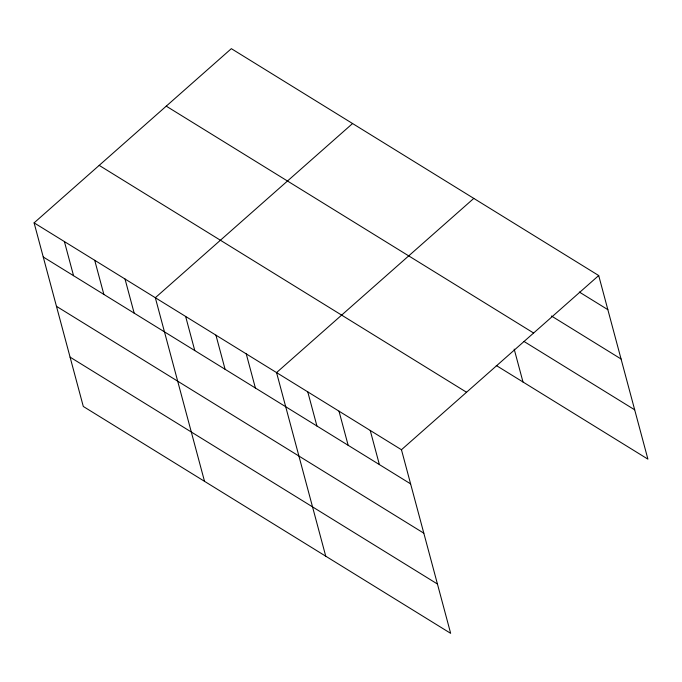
<?xml version="1.0" encoding="UTF-8"?>
<svg xmlns="http://www.w3.org/2000/svg" width="682" height="682" viewBox="0 0 682 682"><rect width="100%" height="100%" fill="white"/><g stroke="black" fill="none" stroke-linecap="round" stroke-linejoin="round"><path stroke-width="1.02" d="M34.1 222.861L401.459 449.736L450.657 633.339L83.298 406.463L34.1 222.861L231.343 48.661L598.702 275.537L647.9 459.139L496.257 365.484M352.577 123.527L155.326 297.727L204.523 481.339M473.802 198.394L276.56 372.594L325.749 556.205M401.459 449.736L598.702 275.537M579.299 292.024L607.85 309.662M551.474 316.013L621.063 358.988M166.255 106.145L533.614 333.021M524.057 341.486L634.686 409.814M99.188 165.376L466.548 392.252M43.247 256.986L410.598 483.862M56.461 306.312L423.82 533.188M70.084 357.138L437.435 584.014M514.185 349.116L523 382.005M370.232 430.453L379.38 464.578M339.005 411.169L348.152 445.295M307.778 391.886L316.925 426.011M246.245 353.881L255.392 388.007M215.938 335.16L225.086 369.286M185.632 316.448L194.779 350.574M125.019 279.015L134.166 313.14M94.713 260.294L103.86 294.419M64.406 241.581L73.554 275.707"/></g></svg>
